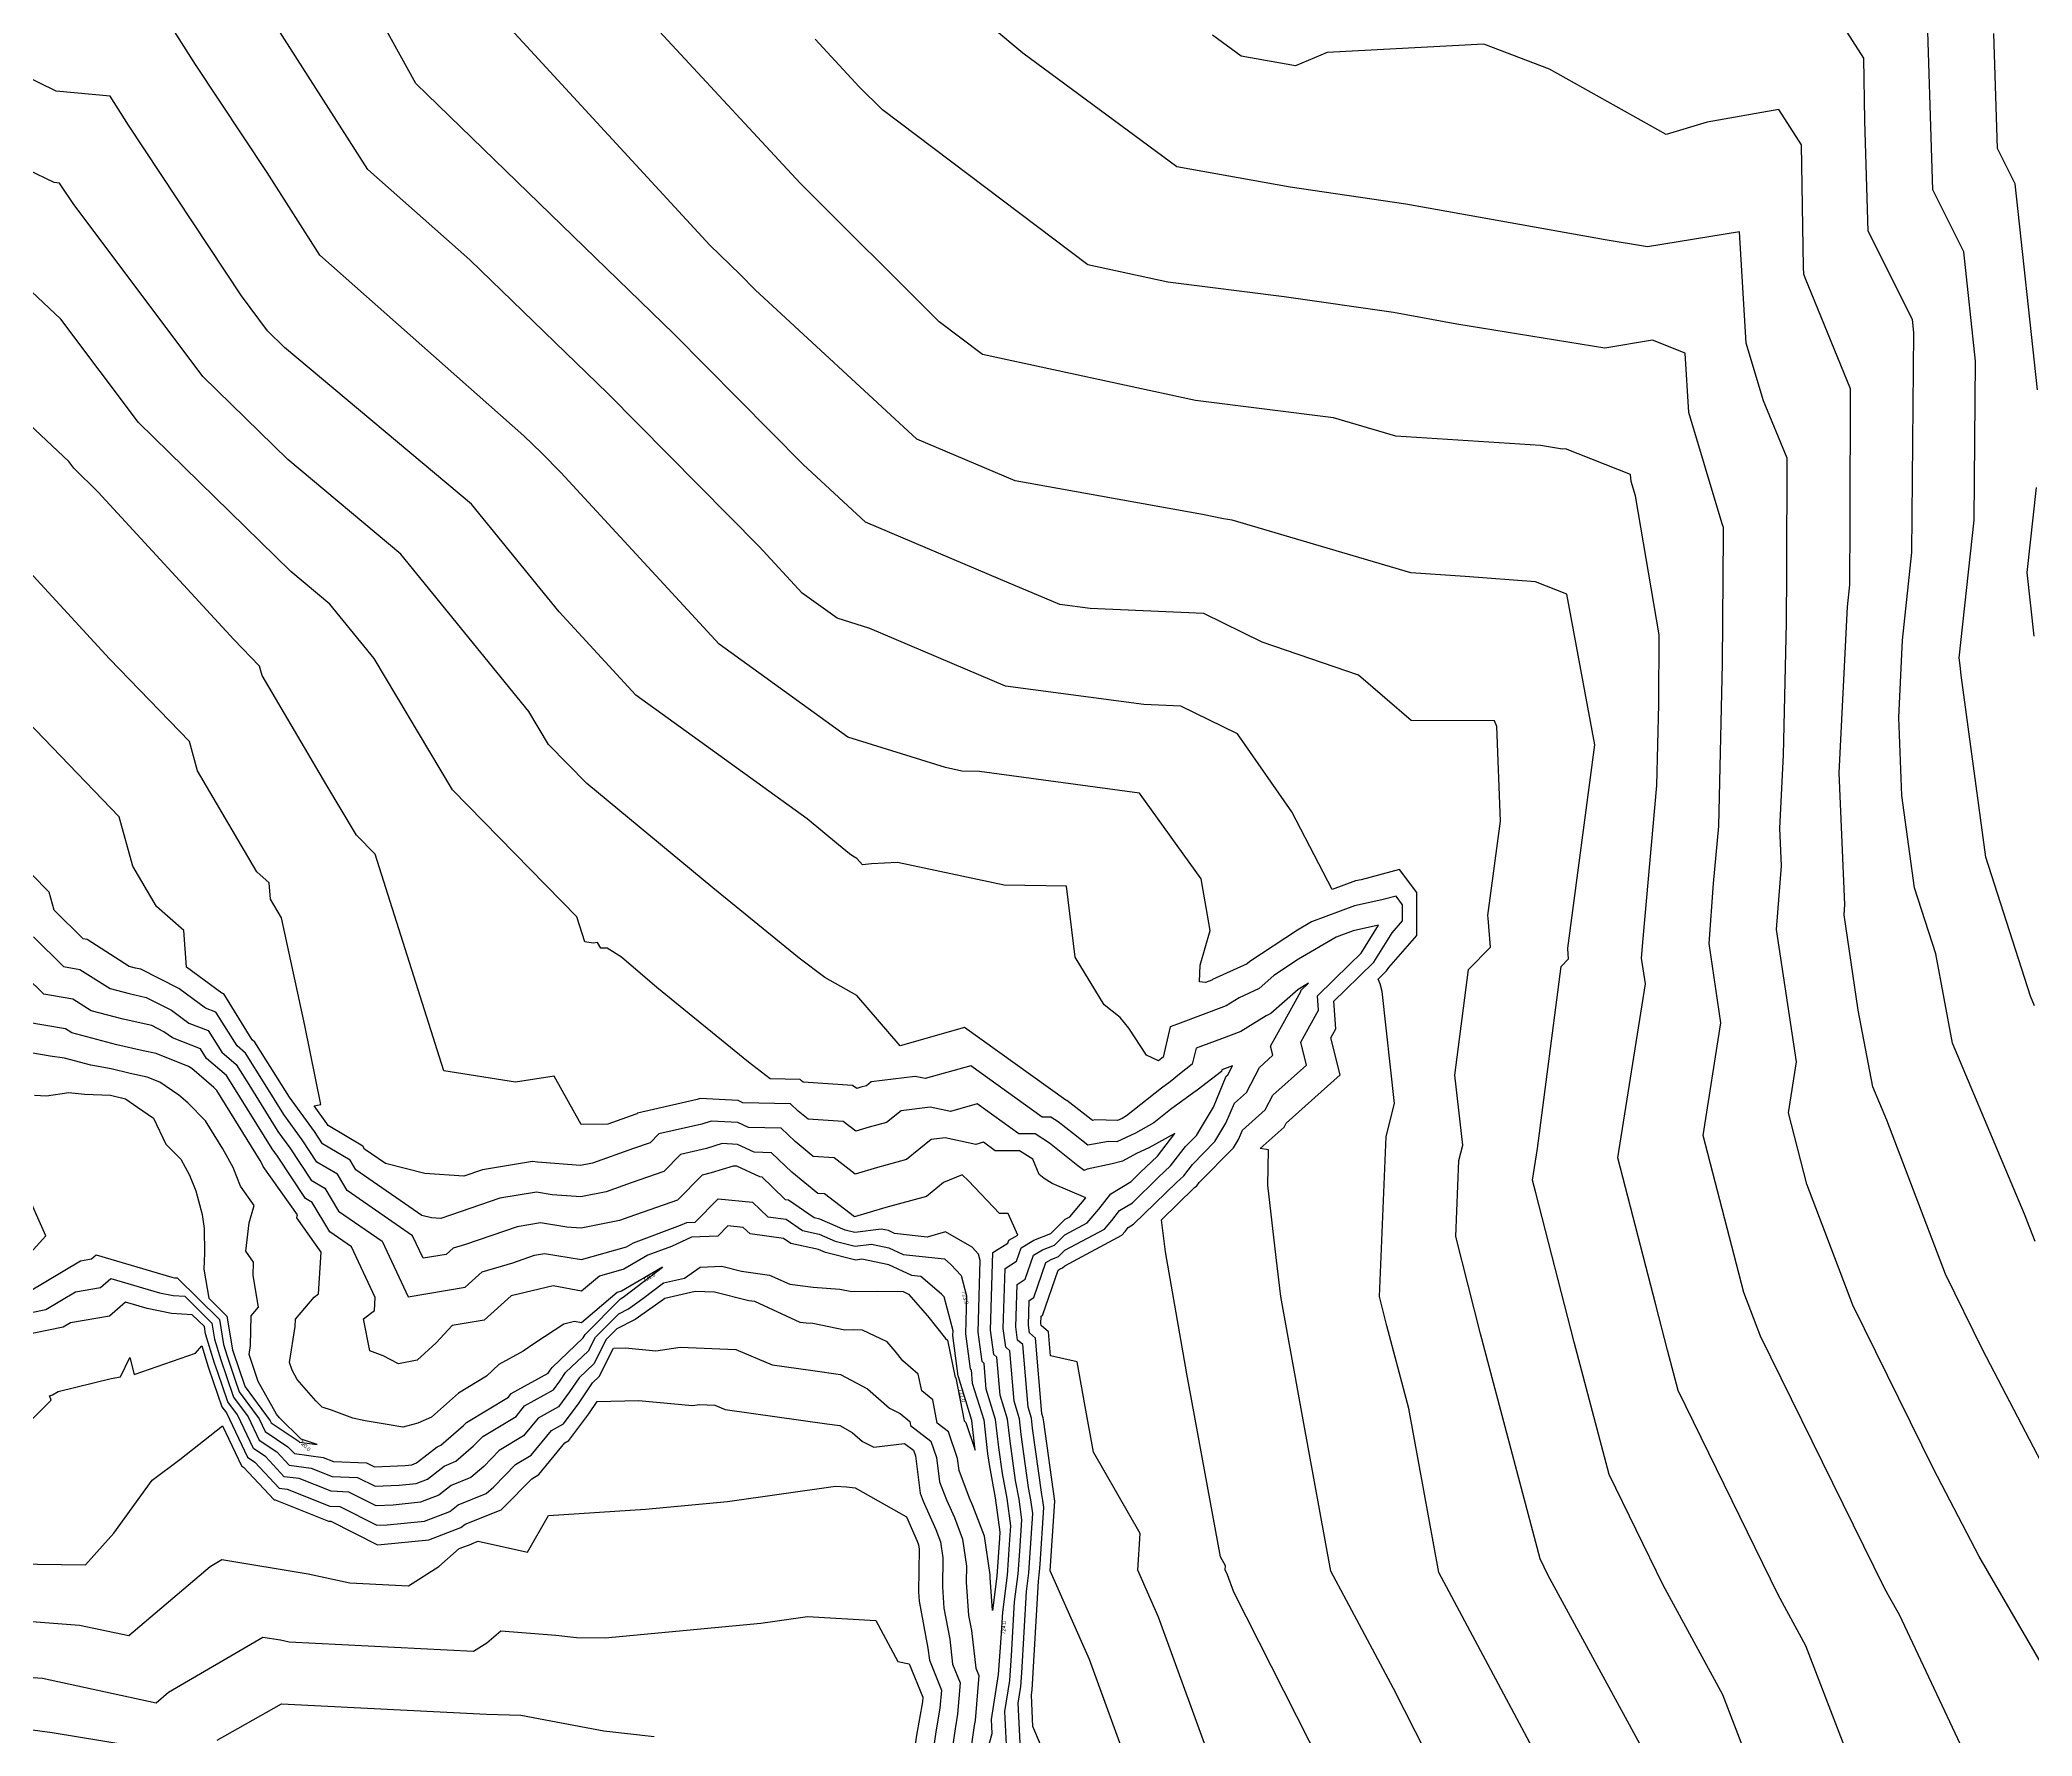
# Model space of a CAD drawing. Extents: x 1684434 to 1702565, y 997334 to 1000228.
# Drawn here: x 1699461.9 to 1699718.4, y 998732.3 to 998950.8 of the extents above; entities that cross this region are included whole.
import ezdxf

# ---------------------------------------------------------------- set-up
doc = ezdxf.new("R2010")
doc.units = 0
doc.layers.add('Default', color=7, linetype='Continuous')

msp = doc.modelspace()

# ---------------------------------------------------------------- linework, layer by layer
at = {"layer": 'Default'}
for points in [[(1699698.37, 998720.31), (1699689.25, 998743.95), (1699685.67, 998750.53), (1699672.83, 998776.85), (1699671.45, 998782.04), (1699669.96, 998787.86), (1699665.06, 998806.81), (1699668.6, 998829.22), (1699668.1, 998832.54), (1699668.29, 998835.07), (1699670.08, 998854.75), (1699670.32, 998865.22), (1699670.38, 998874.16), (1699667.31, 998892.06), (1699666.76, 998893.9), (1699666.7, 998894.8), (1699658.32, 998898.12), (1699657.94, 998898.06), (1699655.1, 998898.52), (1699636.46, 998899.74), (1699628.46, 998902.1), (1699610.68, 998904.33), (1699583.25, 998910.27), (1699577.68, 998914.47), (1699559.76, 998932.33), (1699525.7, 998969.1)], [(1699667.87, 998731.34), (1699656.08, 998753.02), (1699655.03, 998755.18), (1699647.37, 998784.14), (1699644.17, 998796.66), (1699644.58, 998806.45), (1699645.09, 998808.46), (1699644.08, 998817.47), (1699645.83, 998831.05), (1699648.67, 998833.92), (1699648.36, 998837.69), (1699648.33, 998838.01), (1699649.96, 998850.16), (1699649.46, 998862.34), (1699649.16, 998863.07), (1699638.45, 998863.11), (1699631.66, 998868.98), (1699619.25, 998873.22), (1699611.75, 998876.92), (1699597.1, 998877.53), (1699593.2, 998878.05), (1699585.55, 998881.3), (1699568.17, 998888.68), (1699560.16, 998896.1), (1699543.51, 998912.91), (1699510.29, 998945.13), (1699502.02, 998960.17)], [(1699684.8, 998721.46), (1699678.56, 998737.64), (1699670.88, 998751.77), (1699663.93, 998766.02), (1699659.41, 998783.09), (1699654.5, 998802.28), (1699654.08, 998803.92), (1699654.72, 998807.99), (1699657.74, 998831.45), (1699658.71, 998832.42), (1699658.61, 998833.71), (1699658.6, 998833.82), (1699662.1, 998859.99), (1699658.49, 998879.4), (1699654.45, 998881), (1699645.4, 998881.68), (1699638.4, 998882.14), (1699615.38, 998888.94), (1699614.26, 998889.08), (1699611.58, 998889.66), (1699587.47, 998893.97), (1699574.78, 998899.36), (1699553.98, 998918.6), (1699552.03, 998920.57), (1699548.13, 998924.35), (1699517.02, 998958.16)], [(1699718.77, 998796.05), (1699717.42, 998799.55), (1699708.13, 998821.59), (1699705.97, 998833.09), (1699703.25, 998841.59), (1699701.63, 998853.46), (1699701.21, 998863.53), (1699701.69, 998873.45), (1699702.92, 998884.75), (1699703.16, 998913.1), (1699702.99, 998914.75), (1699697.28, 998926.15), (1699696.83, 998940.34), (1699696.7, 998948.43), (1699690.88, 998957.55)], [(1699718.68, 998826.36), (1699718.16, 998827.61), (1699712.42, 998845.51), (1699709.24, 998868.94), (1699709.11, 998870.22), (1699709.01, 998871.18), (1699710.94, 998888.93), (1699711.11, 998909.4), (1699709.6, 998923.48), (1699705.61, 998931.46), (1699704.79, 998957.36)], [(1699644.7, 998721.65), (1699636.17, 998738.47), (1699628.1, 998753.6), (1699624.54, 998773.06), (1699622.67, 998783.23), (1699621.67, 998788.94), (1699621.06, 998793.97), (1699620, 998803.28), (1699620.09, 998807.85), (1699618.98, 998808), (1699622.07, 998810.75), (1699622.35, 998811.28), (1699629.3, 998817.49), (1699628.09, 998822.24), (1699628.36, 998822.72), (1699628.74, 998823.41), (1699628.5, 998827), (1699629.94, 998828.41), (1699633.64, 998832.01), (1699635.98, 998835.77), (1699637.34, 998837.32), (1699637.34, 998839.39), (1699636.5, 998840.51), (1699634.65, 998840.01), (1699631.13, 998839.26), (1699625.61, 998837.2), (1699623.79, 998836.13), (1699617.66, 998832.09), (1699617.34, 998831.81), (1699612.86, 998829.76), (1699612.76, 998829.69), (1699611.98, 998829.4), (1699611.19, 998829.45), (1699611.28, 998831.61), (1699612.57, 998836.07), (1699611.42, 998842.75), (1699603.46, 998853.77), (1699582.85, 998856.56), (1699580.57, 998856.61), (1699578.47, 998857.05), (1699565.92, 998860.98), (1699549.33, 998872.95), (1699528.98, 998895.06), (1699526.48, 998897.58), (1699524.2, 998899.79), (1699497.92, 998923.05), (1699491.13, 998933.67), (1699481.92, 998947.6), (1699477.42, 998954.68)], [(1699655.04, 998728.97), (1699642.01, 998753.4), (1699638.14, 998774.54), (1699635.32, 998785.19), (1699634.36, 998788.95), (1699635.24, 998809.54), (1699636.3, 998813.79), (1699634.69, 998828.22), (1699634.44, 998829.21), (1699634.2, 998829.81), (1699635.28, 998830.87), (1699635.56, 998831.31), (1699639.18, 998835.44), (1699639.19, 998840.96), (1699636.94, 998843.95), (1699632.01, 998842.62), (1699631.26, 998842.46), (1699628.26, 998841.34), (1699623.07, 998851.35), (1699616.06, 998861.41), (1699608.8, 998864.99), (1699604, 998865.19), (1699586.19, 998867.56), (1699568.74, 998874.97), (1699564.54, 998876.28), (1699560.03, 998879.53), (1699554.5, 998885.54), (1699534.99, 998905.24), (1699517.25, 998922.46), (1699504.1, 998934.09), (1699492.4, 998952.4)], [(1699722.79, 998736.21), (1699711.59, 998755.48), (1699705.69, 998766.77), (1699695.32, 998787.83), (1699689.39, 998803.42), (1699687.02, 998812.59), (1699688.05, 998819.15), (1699685.48, 998836.23), (1699686.11, 998844.4), (1699685.9, 998849.24), (1699686.36, 998858.68), (1699686.76, 998875.69), (1699686.8, 998882.34), (1699686.83, 998896.92), (1699683.81, 998904.29), (1699681.59, 998911.7), (1699680.71, 998926.06), (1699668.85, 998924.11), (1699663.41, 998925), (1699637.76, 998929.63), (1699622.86, 998931.8), (1699608.27, 998934.42), (1699588.44, 998949.06), (1699584.55, 998952.3)], [(1699723.13, 998760.83), (1699712, 998782.14), (1699707.22, 998791.83), (1699699.68, 998811.67), (1699697.87, 998815.95), (1699696.01, 998825.83), (1699694.17, 998838.08), (1699694.27, 998839.44), (1699693.55, 998856.38), (1699694.6, 998877.75), (1699694.91, 998880.58), (1699694.98, 998888.73), (1699695.01, 998905.85), (1699689.15, 998920.13), (1699689.01, 998920.59), (1699688.95, 998921.5), (1699688.7, 998937.24), (1699685.79, 998941.8), (1699676.57, 998940.17), (1699671.29, 998938.6), (1699656.24, 998946.98), (1699647.79, 998950.2), (1699627.62, 998949.13), (1699623.56, 998947.42), (1699616.55, 998948.68), (1699612.86, 998951.39)], [(1699719.06, 998905.7), (1699716.22, 998932.22), (1699713.94, 998936.78), (1699713.47, 998951.57)], [(1699713.63, 998721.78), (1699701.32, 998747.94), (1699700.05, 998750.13), (1699699.38, 998751.41), (1699683.42, 998783.83), (1699681.28, 998789.45), (1699676.04, 998809.7), (1699678.33, 998824.18), (1699676.79, 998834.39), (1699677.38, 998842.14), (1699678.05, 998849.52), (1699678.54, 998870.46), (1699678.65, 998887.07), (1699678.65, 998887.99), (1699678.46, 998888.45), (1699674.17, 998902.8), (1699673.7, 998910.43), (1699669.51, 998912.09), (1699663.39, 998911.09), (1699644.34, 998914.18), (1699636.17, 998915.65), (1699622.1, 998917.7), (1699607.11, 998919.57), (1699596.82, 998921.8), (1699570.36, 998941.74), (1699567.37, 998944.72), (1699561.7, 998950.84)], [(1699631.85, 998718.86), (1699615.62, 998750.87), (1699614.8, 998753.1), (1699614.51, 998753.77), (1699614.55, 998754.28), (1699613.89, 998755.43), (1699609.57, 998779.01), (1699606.8, 998794.71), (1699606.3, 998798.83), (1699610.56, 998802.97), (1699610.83, 998803.22), (1699611.15, 998803.64), (1699615.56, 998808.08), (1699616.22, 998809.18), (1699616.73, 998810.39), (1699619.65, 998812.99), (1699620.63, 998814.87), (1699624.98, 998818.75), (1699624.22, 998821.72), (1699625.16, 998823.4), (1699626.49, 998825.82), (1699626.37, 998827.67), (1699630.52, 998831.71), (1699632, 998833.15), (1699634.23, 998836.75), (1699630.99, 998836.05), (1699628.78, 998835.23), (1699623.94, 998832.38), (1699620.77, 998830.3), (1699618.86, 998828.6), (1699616.31, 998827.42), (1699614.64, 998826.38), (1699608.36, 998824.02), (1699607.42, 998823.68), (1699606.53, 998819.79), (1699606.33, 998819.64), (1699605.91, 998819.3), (1699604.35, 998820.03), (1699602.08, 998823.52), (1699600.97, 998824.9), (1699598.9, 998826.52), (1699595.17, 998832.64), (1699594.08, 998841.77), (1699586.02, 998841.93), (1699572.29, 998844.84), (1699568.96, 998844.67), (1699567.8, 998844.52), (1699567.09, 998845.34), (1699566.56, 998845.64), (1699566.14, 998845.96), (1699564.73, 998847.11), (1699560.69, 998850.45), (1699538.62, 998866.37), (1699528.74, 998877.1), (1699517.45, 998890.97), (1699493.39, 998911.16), (1699491.19, 998913.3), (1699487.83, 998917.79), (1699473.29, 998939.78), (1699470.92, 998943.5), (1699464, 998944.18), (1699455.29, 998948.41)], [(1699613.33, 998727.27), (1699605.91, 998747.65), (1699603.24, 998753.7), (1699603.56, 998758.43), (1699597.54, 998768.89), (1699596.46, 998774.78), (1699595.45, 998780.52), (1699592, 998781.33), (1699591.74, 998784.4), (1699590.82, 998785.21), (1699590.78, 998785.49), (1699590.81, 998786.4), (1699590.98, 998786.51), (1699592.99, 998792.36), (1699593.23, 998792.5), (1699593.56, 998792.63), (1699593.84, 998792.91), (1699601.19, 998796.83), (1699601.6, 998797.31), (1699602.01, 998797.84), (1699602.71, 998798.27), (1699608.22, 998803.61), (1699609.15, 998804.49), (1699610.27, 998805.96), (1699613.18, 998808.89), (1699614.59, 998811.26), (1699615.68, 998813.85), (1699617.24, 998815.24), (1699618.91, 998818.46), (1699620.65, 998820.01), (1699620.35, 998821.2), (1699621.96, 998824.09), (1699624.25, 998828.22), (1699624.24, 998828.34), (1699625.24, 998829.31), (1699624.09, 998828.63), (1699623.89, 998828.5), (1699620.39, 998825.38), (1699619.75, 998825.09), (1699616.51, 998823.06), (1699614, 998822.12), (1699610.74, 998820.91), (1699610.26, 998818.85), (1699608.61, 998817.59), (1699607.4, 998816.6), (1699606.28, 998815.79), (1699601.8, 998812.21), (1699601.21, 998811.88), (1699600.61, 998811.61), (1699597.73, 998811.68), (1699597.42, 998811.62), (1699597.2, 998811.8), (1699594.09, 998814.2), (1699594.03, 998814.23), (1699593.96, 998814.23), (1699580.95, 998823.58), (1699572.63, 998821.25), (1699567.09, 998827.71), (1699562.93, 998830.01), (1699559.64, 998832.54), (1699548.51, 998841.58), (1699532.31, 998854.99), (1699527.37, 998860.03), (1699524.84, 998864.27), (1699508.34, 998884.54), (1699493.8, 998896.74), (1699482.88, 998907.4), (1699466.16, 998929.7), (1699464.67, 998931.95), (1699464.43, 998932.33), (1699463.72, 998932.4), (1699456.96, 998935.68)], [(1699603.97, 998723.09), (1699597.01, 998742.2), (1699591.96, 998753.64), (1699592.56, 998762.58), (1699591.13, 998772.82), (1699591.07, 998773.34), (1699590.9, 998773.9), (1699590.09, 998783.59), (1699589.29, 998784.28), (1699589.16, 998785.27), (1699589.25, 998788.45), (1699589.87, 998788.84), (1699591.4, 998793.31), (1699592.11, 998793.73), (1699593.05, 998794.11), (1699593.86, 998794.91), (1699598.96, 998797.63), (1699599.92, 998798.75), (1699600.9, 998800.01), (1699602.55, 998801.02), (1699605.88, 998804.26), (1699607.47, 998805.76), (1699609.39, 998808.28), (1699610.79, 998809.69), (1699612.97, 998813.34), (1699614.64, 998817.32), (1699614.82, 998817.48), (1699615.43, 998818.66), (1699614.06, 998818.15), (1699614, 998817.91), (1699610.89, 998815.54), (1699610.47, 998815.2), (1699607.46, 998813.03), (1699605.3, 998811.3), (1699602.93, 998809.98), (1699600.54, 998808.88), (1699599.46, 998808.91), (1699596.82, 998808.42), (1699594.97, 998809.91), (1699592.97, 998811.45), (1699592.03, 998812.06), (1699590.94, 998812.06), (1699581.76, 998818.66), (1699575.88, 998817.01), (1699574.56, 998817.3), (1699568.9, 998816.58), (1699568.3, 998816.09), (1699567.6, 998815.9), (1699567.05, 998815.74), (1699566.53, 998816.14), (1699560.15, 998816.56), (1699559.94, 998816.73), (1699559.78, 998816.89), (1699555.93, 998816.98), (1699553.13, 998819.13), (1699541.31, 998828.74), (1699536.75, 998832.64), (1699534.94, 998833.82), (1699534.1, 998833.81), (1699533.69, 998834.53), (1699533.12, 998834.44), (1699532.05, 998834.61), (1699531.02, 998837.84), (1699515.01, 998854.19), (1699504.93, 998871.11), (1699499.23, 998878.11), (1699494.21, 998882.33), (1699474.58, 998901.5), (1699464.59, 998914.81), (1699453.31, 998925.41)], [(1699593.69, 998724.29), (1699589.75, 998733.59), (1699589.55, 998737.63), (1699589.61, 998737.99), (1699589.63, 998738.29), (1699590.44, 998752.3), (1699590.59, 998753.5), (1699590.66, 998754.48), (1699591.15, 998761.78), (1699591.03, 998762.67), (1699590.88, 998763.47), (1699589.69, 998772), (1699589.54, 998773.28), (1699589.11, 998774.68), (1699588.43, 998782.77), (1699587.77, 998783.35), (1699587.54, 998785.05), (1699587.7, 998790.51), (1699588.76, 998791.17), (1699589.82, 998794.27), (1699590.99, 998794.96), (1699592.54, 998795.58), (1699593.87, 998796.91), (1699596.73, 998798.43), (1699598.24, 998800.2), (1699599.78, 998802.19), (1699602.38, 998803.78), (1699603.54, 998804.9), (1699605.79, 998807.02), (1699608.01, 998809.94), (1699604.66, 998808.08), (1699603.08, 998807.36), (1699601.27, 998806.39), (1699599.96, 998806.02), (1699596.71, 998805.36), (1699596.33, 998805.18), (1699595.54, 998805.77), (1699592.75, 998808.02), (1699591.86, 998808.71), (1699590.03, 998809.89), (1699587.92, 998809.89), (1699582.57, 998813.74), (1699579.14, 998812.78), (1699576.49, 998813.35), (1699572.76, 998812.88), (1699570.89, 998811.34), (1699568.67, 998810.74), (1699566.96, 998810.23), (1699565.33, 998811.48), (1699560.79, 998811.78), (1699559.53, 998812.81), (1699558.55, 998813.75), (1699552.41, 998813.9), (1699551.79, 998814.19), (1699546.89, 998814.43), (1699546.51, 998814.31), (1699538.81, 998812.54), (1699538.74, 998812.46), (1699538.61, 998812.42), (1699535.02, 998811.15), (1699531.59, 998811.1), (1699528.08, 998817.34), (1699523.14, 998816.53), (1699513.9, 998818.02), (1699505.06, 998845.9), (1699502.66, 998848.34), (1699498.84, 998854.76), (1699490.49, 998868.92), (1699490.16, 998870.14), (1699486.86, 998873.55), (1699469.4, 998892.54), (1699466.27, 998895.6), (1699465.61, 998896.47), (1699441.59, 998919.04)], [(1699718.64, 998873.98), (1699717.76, 998882.18), (1699718.95, 998893.11)], [(1699588.25, 998728.05), (1699587.84, 998736.58), (1699588.18, 998738.75), (1699588.31, 998740.51), (1699588.91, 998750.97), (1699589.22, 998753.36), (1699589.35, 998755.32), (1699589.73, 998760.99), (1699589.49, 998762.76), (1699589.19, 998764.37), (1699588.24, 998771.17), (1699588.01, 998773.22), (1699587.32, 998775.46), (1699586.77, 998781.96), (1699586.24, 998782.42), (1699585.92, 998784.83), (1699586.15, 998792.56), (1699587.64, 998793.5), (1699588.24, 998795.23), (1699589.86, 998796.19), (1699592.03, 998797.06), (1699593.89, 998798.91), (1699594.49, 998799.23), (1699596.56, 998801.65), (1699592.22, 998803.49), (1699591.18, 998804.15), (1699590.56, 998804.65), (1699589.72, 998806.62), (1699588.03, 998807.72), (1699584.9, 998807.72), (1699583.37, 998808.82), (1699582.39, 998808.54), (1699578.43, 998809.4), (1699576.62, 998809.17), (1699573.47, 998806.58), (1699569.74, 998805.58), (1699566.86, 998804.72), (1699564.13, 998806.82), (1699561.43, 998806.99), (1699559.11, 998808.9), (1699557.32, 998810.61), (1699553.14, 998810.71), (1699551.74, 998811.37), (1699548.31, 998811.53), (1699547.11, 998811.16), (1699541.59, 998809.89), (1699540.48, 998808.76), (1699538.31, 998808), (1699533.04, 998806.13), (1699531.47, 998805.82), (1699525.97, 998806.23), (1699525.33, 998806.33), (1699518.87, 998805.27), (1699516.45, 998804.44), (1699511.44, 998804.81), (1699506.4, 998806.06), (1699503.7, 998807.94), (1699503.46, 998808.33), (1699499.01, 998810.98), (1699498.84, 998811.24), (1699497.18, 998813.5), (1699498.07, 998813.68), (1699496.01, 998823.85), (1699494.21, 998832.17), (1699493.01, 998837.71), (1699491.57, 998840.12), (1699491.42, 998842.23), (1699489.84, 998843.63), (1699482.16, 998856.65), (1699481.14, 998860.43), (1699470.85, 998871.07), (1699460.05, 998882.82)], [(1699586.37, 998730.36), (1699586.12, 998735.52), (1699586.75, 998739.51), (1699586.99, 998742.74), (1699587.38, 998749.63), (1699587.85, 998753.22), (1699588.05, 998756.17), (1699588.32, 998760.2), (1699587.96, 998762.85), (1699587.51, 998765.27), (1699586.8, 998770.34), (1699586.47, 998773.16), (1699585.53, 998776.25), (1699585.11, 998781.14), (1699584.71, 998781.49), (1699584.3, 998784.6), (1699584.59, 998794.62), (1699586.53, 998795.82), (1699586.65, 998796.19), (1699587.79, 998796.87), (1699586.54, 998799.65), (1699585.45, 998799.65), (1699581.43, 998803.85), (1699580.62, 998804.6), (1699578.23, 998803.61), (1699576.06, 998801.83), (1699570.81, 998800.42), (1699566.77, 998799.22), (1699562.92, 998802.16), (1699562.06, 998802.21), (1699558.69, 998804.98), (1699556.09, 998807.47), (1699553.87, 998807.52), (1699551.69, 998808.54), (1699549.73, 998808.64), (1699547.71, 998808.01), (1699544.37, 998807.24), (1699542.22, 998805.06), (1699538.02, 998803.58), (1699534.78, 998802.43), (1699531.52, 998801.78), (1699527.86, 998802.06), (1699525.84, 998802.38), (1699521.11, 998801.6), (1699513.5, 998798.99), (1699512.29, 998799.08), (1699511.06, 998799.38), (1699502.58, 998805.28), (1699501.83, 998806.52), (1699498.28, 998808.63), (1699497.25, 998810.18), (1699494.02, 998814.62), (1699493, 998816.25), (1699489.58, 998821.71), (1699489.23, 998822.01), (1699485.55, 998827.91), (1699485.33, 998828), (1699480.75, 998831.38), (1699480.42, 998836.07), (1699476.91, 998839.16), (1699473.84, 998844.37), (1699472.11, 998850.72), (1699454.84, 998868.6)], [(1699582.86, 998726.86), (1699584.5, 998732.67), (1699584.41, 998734.47), (1699585.32, 998740.27), (1699585.66, 998744.96), (1699585.85, 998748.29), (1699586.48, 998753.08), (1699586.74, 998757.01), (1699586.9, 998759.4), (1699586.42, 998762.95), (1699585.82, 998766.17), (1699585.36, 998769.51), (1699584.94, 998773.11), (1699583.73, 998777.03), (1699583.46, 998780.33), (1699583.19, 998780.56), (1699582.68, 998784.38), (1699582.95, 998793.59), (1699582.73, 998794.42), (1699581.9, 998795.31), (1699578.48, 998797.27), (1699576.11, 998796.61), (1699571.92, 998797.06), (1699571.13, 998797.43), (1699570.19, 998797.62), (1699566.81, 998797.19), (1699565.57, 998797.51), (1699562.32, 998798.93), (1699561.56, 998799.09), (1699558.29, 998801.35), (1699557.9, 998801.41), (1699556.16, 998803.09), (1699554.86, 998804.33), (1699554.6, 998804.34), (1699551.64, 998805.72), (1699551.15, 998805.74), (1699548.31, 998804.86), (1699547.15, 998804.59), (1699543.96, 998801.35), (1699537.73, 998799.16), (1699536.52, 998798.73), (1699531.57, 998797.75), (1699529.74, 998797.88), (1699526.34, 998798.43), (1699523.34, 998797.93), (1699516.69, 998795.65), (1699515.09, 998795.17), (1699514.21, 998794.37), (1699511.23, 998793.87), (1699509.88, 998796.77), (1699501.45, 998802.62), (1699500.2, 998804.7), (1699497.55, 998806.27), (1699495.66, 998809.13), (1699493.28, 998812.4), (1699490.88, 998816.25), (1699488.37, 998820.27), (1699487.27, 998821.21), (1699484.55, 998825.56), (1699483.2, 998826.08), (1699479.79, 998828.6), (1699474.88, 998831.09), (1699474.18, 998831.24), (1699473.4, 998831.45), (1699467.97, 998834.91), (1699467.44, 998835), (1699463.71, 998838.71), (1699463.09, 998841.01), (1699460.82, 998843.35)], [(1699461.05, 998835.28), (1699464.92, 998831.43), (1699467.04, 998831.08), (1699470.93, 998828.6), (1699473.38, 998827.95), (1699475.59, 998827.46), (1699478.82, 998825.82), (1699481.07, 998824.16), (1699483.55, 998823.21), (1699485.3, 998820.42), (1699487.15, 998818.84), (1699488.77, 998816.25), (1699492.54, 998810.18), (1699494.08, 998808.08), (1699496.83, 998803.92), (1699498.57, 998802.89), (1699500.33, 998799.96), (1699505.95, 998796.06), (1699509.29, 998788.9), (1699516.65, 998790.15), (1699518.83, 998792.11), (1699522.77, 998793.3), (1699525.58, 998794.27), (1699526.85, 998794.48), (1699531.62, 998793.71), (1699537.43, 998795.36), (1699538.3, 998795.88), (1699544.35, 998798.12), (1699545.18, 998798.49), (1699546.25, 998798.53), (1699549.22, 998801.54), (1699553.65, 998801.09), (1699555.61, 998799.21), (1699557.96, 998798.89), (1699560.06, 998797.43), (1699562.24, 998796.97), (1699564.3, 998796.07), (1699566.87, 998795.42), (1699568.95, 998795.68), (1699571.17, 998795.22), (1699573.04, 998794.36), (1699578.34, 998793.79), (1699578.34, 998793.79), (1699579.19, 998793.06), (1699580.51, 998791.66), (1699581.2, 998789.05), (1699581.06, 998784.16), (1699581.66, 998779.63), (1699581.8, 998779.51), (1699581.94, 998777.81), (1699583.4, 998773.05), (1699583.91, 998768.68), (1699584.14, 998767.07), (1699584.89, 998763.04), (1699585.49, 998758.61), (1699585.44, 998757.85), (1699585.1, 998752.94), (1699584.53, 998748.51), (1699584.22, 998752.78), (1699584.22, 998753.13), (1699583.51, 998758.07), (1699582.01, 998762), (1699581.58, 998762.97), (1699580.23, 998766.54), (1699580.03, 998768.07), (1699578.86, 998771.54), (1699577.43, 998772.64), (1699576.86, 998775.66), (1699575.42, 998776.82), (1699574.97, 998778.95), (1699573, 998780.67), (1699572.01, 998781.91), (1699570.98, 998783.1), (1699567.82, 998784.62), (1699566.68, 998784.64), (1699565.51, 998784.63), (1699561.39, 998785.46), (1699560.53, 998785.53), (1699559.78, 998785.61), (1699553.93, 998788.29), (1699553.18, 998788.39), (1699548.74, 998789.51), (1699546.25, 998789.61), (1699542.33, 998788.71), (1699541.89, 998788.37), (1699538.52, 998785.99), (1699536.17, 998784.79), (1699534.78, 998783.4), (1699533.21, 998780.3), (1699531.3, 998778.49), (1699530.09, 998776.66), (1699528.66, 998774.74), (1699526.02, 998773.28), (1699524.16, 998771.03), (1699521.01, 998769.11), (1699519.04, 998767.08), (1699517.39, 998765.65), (1699514.85, 998764.62), (1699513.24, 998763.36), (1699510.87, 998762.45), (1699507.37, 998762.1), (1699505.17, 998762.01), (1699501.65, 998763.77), (1699499.37, 998763.87), (1699495.27, 998765.5), (1699493.35, 998765.75), (1699490.98, 998768.29), (1699489.38, 998769.37), (1699487.32, 998773.71), (1699486.08, 998775.37), (1699484.79, 998779.15), (1699484.38, 998780.35), (1699483.22, 998784.16), (1699483.06, 998785.07), (1699481.5, 998786.61), (1699478.83, 998786.76), (1699475.69, 998787.4), (1699472.91, 998788.22), (1699470.84, 998786.41), (1699465.83, 998785.57), (1699464.88, 998785), (1699459.22, 998783.85)], [(1699458.88, 998786.51), (1699462.66, 998787.28), (1699466.47, 998789.56), (1699469.69, 998790.1), (1699471.03, 998791.26), (1699477.28, 998789.42), (1699479.03, 998789.06), (1699480.53, 998788.98), (1699484.03, 998785.53), (1699484.38, 998783.46), (1699485.19, 998780.8), (1699485.92, 998778.66), (1699486.82, 998776.01), (1699488.72, 998773.46), (1699490.14, 998770.47), (1699492.41, 998768.95), (1699494, 998767.24), (1699496.82, 998766.86), (1699499.52, 998765.79), (1699502.8, 998765.66), (1699505.07, 998764.52), (1699508.14, 998764.66), (1699510.33, 998764.87), (1699511.81, 998765.44), (1699513.95, 998767.12), (1699515.46, 998767.73), (1699517.73, 998769.72), (1699518.91, 998770.92), (1699523.19, 998773.52), (1699524.29, 998774.86), (1699528, 998776.92), (1699528.85, 998778.06), (1699529.57, 998779.15), (1699532.53, 998781.96), (1699533.43, 998783.73), (1699536.41, 998786.72), (1699537.69, 998787.38), (1699539.53, 998788.68), (1699542.18, 998790.71), (1699544.89, 998791.33), (1699546.88, 998792.74), (1699549.68, 998792.85), (1699552.24, 998792.2), (1699555.84, 998791.71), (1699558.44, 998790.52), (1699561.43, 998790.17), (1699564.87, 998789.91), (1699566.42, 998789.6), (1699569.78, 998789.64), (1699573.05, 998789.59), (1699573.72, 998789.26), (1699576.18, 998786.46), (1699578.5, 998783.53), (1699578.73, 998783.33), (1699579.74, 998778.53), (1699579.83, 998778.46), (1699580.87, 998772.92), (1699581.11, 998772.74), (1699582.31, 998769.18), (1699581.87, 998772.99), (1699580.15, 998778.59), (1699580.14, 998778.7), (1699580.13, 998778.71), (1699579.44, 998783.94), (1699579.46, 998784.51), (1699578.3, 998788.9), (1699577.97, 998789.25), (1699575.31, 998791.52), (1699575.28, 998791.53), (1699574.16, 998791.65), (1699571.21, 998793.01), (1699567.71, 998793.74), (1699566.93, 998793.64), (1699563.03, 998794.63), (1699562.15, 998795.01), (1699558.56, 998795.77), (1699557.63, 998796.42), (1699553.32, 998797.01), (1699552.45, 998797.85), (1699550.48, 998798.05), (1699549.16, 998796.7), (1699545.8, 998796.58), (1699543.19, 998795.41), (1699540.16, 998794.29), (1699537.09, 998792.49), (1699533.93, 998791.59), (1699531.62, 998789.62), (1699527.96, 998790.34), (1699522.56, 998789.05), (1699519.08, 998785.92), (1699514.95, 998785.22), (1699512.92, 998782.99), (1699510.45, 998780.77), (1699508.05, 998780.27), (1699506.07, 998781.33), (1699504.38, 998781.96), (1699503.56, 998786.07), (1699504.96, 998787.15), (1699505.06, 998788.82), (1699502.02, 998795.35), (1699499.21, 998797.3), (1699496.94, 998801.07), (1699496.1, 998801.57), (1699492.49, 998807.02), (1699491.81, 998807.96), (1699486.65, 998816.25), (1699485.93, 998817.4), (1699483.33, 998819.62), (1699482.55, 998820.86), (1699478.94, 998822.24), (1699477.85, 998823.04), (1699476.29, 998823.83), (1699472.59, 998824.65), (1699468.47, 998825.75), (1699466.11, 998827.25), (1699462.39, 998827.87), (1699460.09, 998830.16)], [(1699460.44, 998789.56), (1699467.1, 998793.55), (1699468.55, 998793.79), (1699469.14, 998794.31), (1699478.86, 998791.44), (1699479.23, 998791.36), (1699479.55, 998791.35), (1699485, 998785.98), (1699485.54, 998782.77), (1699486.01, 998781.25), (1699487.05, 998778.17), (1699487.56, 998776.66), (1699490.13, 998773.21), (1699490.91, 998771.58), (1699493.83, 998769.61), (1699494.66, 998768.72), (1699498.37, 998768.23), (1699499.68, 998767.71), (1699503.96, 998767.54), (1699504.97, 998767.03), (1699508.91, 998767.21), (1699509.78, 998767.29), (1699510.38, 998767.52), (1699513.04, 998769.61), (1699513.53, 998769.81), (1699516.43, 998772.35), (1699516.8, 998772.73), (1699522.21, 998776.01), (1699522.56, 998776.44), (1699527.33, 998779.09), (1699527.6, 998779.46), (1699527.83, 998779.8), (1699531.85, 998783.62), (1699532.08, 998784.07), (1699536.64, 998788.66), (1699536.86, 998788.77), (1699537.16, 998788.98), (1699542.03, 998792.71), (1699536.76, 998789.62), (1699536.23, 998789.47), (1699531.62, 998785.54), (1699530.71, 998785.72), (1699529.36, 998785.39), (1699525.6, 998782.95), (1699524.09, 998781.92), (1699520.99, 998780.2), (1699519.4, 998778.71), (1699515.77, 998776.51), (1699514.24, 998775.13), (1699512.29, 998773.42), (1699510.55, 998772.64), (1699508.61, 998772.14), (1699506.6, 998772.47), (1699503.78, 998772.95), (1699502.2, 998773.29), (1699499.45, 998774.32), (1699498.22, 998774.72), (1699497.42, 998775.51), (1699495.02, 998778.26), (1699494.35, 998779.46), (1699494.01, 998780.46), (1699494.77, 998785.1), (1699494.79, 998786.05), (1699497.19, 998788.85), (1699497.77, 998789.3), (1699498.09, 998794.65), (1699494.98, 998799.09), (1699495.01, 998799.32), (1699495.05, 998799.46), (1699490.64, 998805.68), (1699490.48, 998806.08), (1699490.26, 998806.48), (1699484.66, 998815.47), (1699484.28, 998815.86), (1699481.43, 998818.3), (1699481.02, 998818.57), (1699476.87, 998820.24), (1699475.19, 998820.6), (1699471.79, 998821.35), (1699466, 998822.9), (1699465.18, 998823.42), (1699459.86, 998824.31)], [(1699461.18, 998814.89), (1699462.75, 998814.81), (1699465.6, 998815.2), (1699467.64, 998814.99), (1699470.99, 998814.88), (1699472.89, 998814.4), (1699474.46, 998813.33), (1699476.53, 998811.91), (1699478.11, 998808.58), (1699480.04, 998806.62), (1699481.16, 998804.58), (1699481.96, 998802.54), (1699482.8, 998799.51), (1699483.03, 998797.7), (1699483.1, 998794.54), (1699482.99, 998792.47), (1699483.64, 998788.72), (1699485.97, 998786.43), (1699486.7, 998782.07), (1699486.82, 998781.69), (1699488.18, 998777.67), (1699488.31, 998777.3), (1699491.54, 998772.96), (1699491.67, 998772.69), (1699495.26, 998770.26), (1699495.31, 998770.21), (1699497.59, 998769.91), (1699495.53, 998770.59), (1699492.75, 998773.34), (1699492.35, 998773.8), (1699490, 998778), (1699488.82, 998781.5), (1699489.01, 998782.66), (1699489.08, 998786.45), (1699490.05, 998787.58), (1699489.33, 998791.67), (1699489.41, 998793.37), (1699488.42, 998794.79), (1699488.84, 998798.45), (1699489.47, 998800.69), (1699487.71, 998803.18), (1699486.76, 998805.58), (1699485.44, 998807.98), (1699483.2, 998811.58), (1699480.93, 998813.89), (1699479.78, 998814.87), (1699477.34, 998816.54), (1699475.68, 998817.21), (1699473.49, 998817.67), (1699471.08, 998818.28), (1699468.43, 998818.75), (1699465.07, 998819.64), (1699463.19, 998819.91), (1699459.46, 998820.54)], [(1699458.22, 998791.85), (1699462.67, 998796.78), (1699459.95, 998802.85)], [(1699459.9, 998772.17), (1699463.32, 998775.6), (1699463.31, 998775.75), (1699463.11, 998776.15), (1699463.53, 998776.3), (1699464.25, 998776.73), (1699471.05, 998778.39), (1699472.26, 998778.59), (1699473.45, 998781.09), (1699474.01, 998778.91), (1699481.94, 998781.65), (1699482.74, 998782.6), (1699483.57, 998779.9), (1699483.66, 998779.65), (1699485.33, 998774.73), (1699485.91, 998773.96), (1699488.62, 998768.26), (1699489.55, 998767.63), (1699492.7, 998764.26), (1699493.71, 998764.13), (1699499.22, 998761.94), (1699500.49, 998761.89), (1699505.27, 998759.49), (1699506.6, 998759.55), (1699511.41, 998760.03), (1699514.67, 998761.28), (1699515.76, 998762.13), (1699519.33, 998763.57), (1699520.34, 998764.45), (1699523.11, 998767.3), (1699525.14, 998768.53), (1699527.75, 998771.7), (1699529.32, 998772.57), (1699531.33, 998775.26), (1699533.04, 998777.83), (1699533.88, 998778.64), (1699535.74, 998782.28), (1699537.29, 998782.32), (1699541.18, 998781.95), (1699544.33, 998782.41), (1699551.47, 998782.12), (1699556.18, 998780.15), (1699561.41, 998779.41), (1699564.97, 998778.9), (1699568.44, 998777.08), (1699571.27, 998774.59), (1699572.63, 998773.88), (1699573.89, 998772.87), (1699573.98, 998772.36), (1699576.61, 998770.34), (1699577.32, 998768.24), (1699577.73, 998765.08), (1699578.6, 998762.78), (1699579.63, 998760.48), (1699580.68, 998757.71), (1699581.18, 998754.22), (1699581.15, 998752.17), (1699581.46, 998747.89), (1699581.82, 998745.96), (1699582.37, 998741.11), (1699582.76, 998740.15), (1699582.29, 998734.34), (1699582.18, 998733.69), (1699581.29, 998727.34)], [(1699458.47, 998754.52), (1699467.77, 998754.39), (1699471.41, 998758.48), (1699476.33, 998765.29), (1699479.92, 998767.98), (1699485.4, 998772.31), (1699487.86, 998767.15), (1699488.12, 998766.97), (1699492.04, 998762.77), (1699492.16, 998762.76), (1699499.06, 998760.02), (1699499.33, 998760.01), (1699505.37, 998756.98), (1699505.83, 998757), (1699511.95, 998757.61), (1699516.1, 998759.2), (1699516.66, 998759.64), (1699521.26, 998761.49), (1699521.64, 998761.82), (1699525.21, 998765.49), (1699526.11, 998766.04), (1699529.48, 998770.11), (1699529.98, 998770.39), (1699532.58, 998773.86), (1699533.62, 998775.44), (1699538.97, 998775.56), (1699545.92, 998774.9), (1699546.8, 998775.03), (1699548.79, 998774.95), (1699550.11, 998774.4), (1699563.19, 998772.55), (1699564.86, 998772.32), (1699566.49, 998771.46), (1699567.81, 998770.29), (1699569.24, 998769.55), (1699573.22, 998770.03), (1699574.36, 998769.15), (1699574.61, 998768.42), (1699575.23, 998763.61), (1699575.61, 998762.59), (1699577.24, 998758.96), (1699577.85, 998757.35), (1699578.15, 998755.31), (1699578.08, 998751.55), (1699578.28, 998748.8), (1699579.03, 998744.81), (1699579.39, 998741.61), (1699580.36, 998739.22), (1699580.03, 998735.15), (1699579.71, 998733.28), (1699579.06, 998728.63)], [(1699450.21, 998747.93), (1699466.98, 998746.65), (1699473.33, 998745.28), (1699483.79, 998754.19), (1699485.31, 998755.08), (1699496.42, 998753.26), (1699501.78, 998752.09), (1699509.33, 998751.7), (1699513.24, 998754.2), (1699515.88, 998756.48), (1699517.53, 998757.11), (1699517.56, 998757.14), (1699518.31, 998757.44), (1699524.65, 998756.01), (1699527.35, 998760.77), (1699539.85, 998761.57), (1699550.4, 998762.56), (1699564.33, 998764.53), (1699565.76, 998764.44), (1699566.84, 998764.31), (1699573.45, 998760.58), (1699574.85, 998757.45), (1699575.03, 998756.99), (1699575.11, 998756.4), (1699575.02, 998750.93), (1699575.11, 998749.71), (1699576.23, 998743.65), (1699576.41, 998742.11), (1699577.96, 998738.28), (1699577.77, 998735.96), (1699577.24, 998732.88), (1699576.83, 998729.93)], [(1699456.18, 998740.25), (1699462.24, 998739.79), (1699476.86, 998736.64), (1699478.43, 998737.98), (1699490.58, 998745.1), (1699492.88, 998744.72), (1699493.98, 998744.48), (1699517.71, 998743.27), (1699519.42, 998744.36), (1699521.22, 998745.92), (1699528.3, 998745.35), (1699530.98, 998745.06), (1699534.66, 998744.99), (1699554.71, 998746.88), (1699560.7, 998747.73), (1699569.5, 998747.22), (1699572.35, 998741.96), (1699573.82, 998741.65), (1699575.56, 998737.35), (1699575.51, 998736.77), (1699574.77, 998732.47), (1699574.6, 998731.22)], [(1699484.7, 998731.82), (1699493.01, 998736.5), (1699519.37, 998735.17), (1699523.8, 998735.03), (1699534.51, 998733.01), (1699540.98, 998732.31)], [(1699458.7, 998733.44), (1699463.48, 998732.82), (1699479.65, 998730.14)]]:
    msp.add_lwpolyline(points, dxfattribs=at)

# ---------------------------------------------------------------- texts
for s, rotation, p in [(' 721.0', 30.4153, (1699539.54, 998790.67)), (' 723.0', 284.8306, (1699580.5, 998789.75)), (' 722.0', 287.0723, (1699580.07, 998777.14)), (' 720.0', 315.2381, (1699495.09, 998770.32)), (' 724.0', 86.717, (1699586.18, 998745.24))]:
    msp.add_text(s, height=0.5, rotation=rotation, dxfattribs=at).set_placement(p)

doc.saveas('drawing.dxf')
